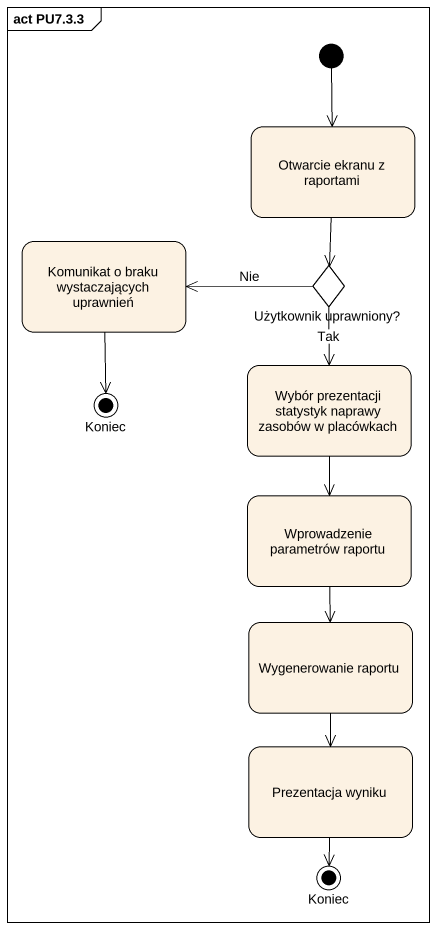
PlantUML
@startuml
mainframe act PU7.3.3
hide empty description
state "Otwarcie ekranu z raportami" as Otwarcie_ekranu_z_raportami
state "Komunikat o braku wystaczających uprawnień" as Komunikat_o_braku
state "Użytkownik uprawniony?" as Użytkownik_uprawniony <<choice>>
state Koniec <<end>>
state "Wybór prezentacji statystyk naprawy zasobów w placówkach" as Wybór_prezentacji_statystyk
state "Wprowadzenie parametrów raportu" as Wprowadzenie_parametrów
state "Wygenerowanie raportu" as Wygenerowanie_raportu
state "Prezentacja wyniku" as Prezentacja_wyniku
state "Koniec" as Koniec_2 <<end>>
[*] --> Otwarcie_ekranu_z_raportami
Otwarcie_ekranu_z_raportami --> Użytkownik_uprawniony
Komunikat_o_braku --> Koniec
Użytkownik_uprawniony -left-> Komunikat_o_braku : Nie
Użytkownik_uprawniony --> Wybór_prezentacji_statystyk : Tak
Wybór_prezentacji_statystyk --> Wprowadzenie_parametrów
Wprowadzenie_parametrów --> Wygenerowanie_raportu
Wygenerowanie_raportu --> Prezentacja_wyniku
Prezentacja_wyniku --> Koniec_2
@enduml
